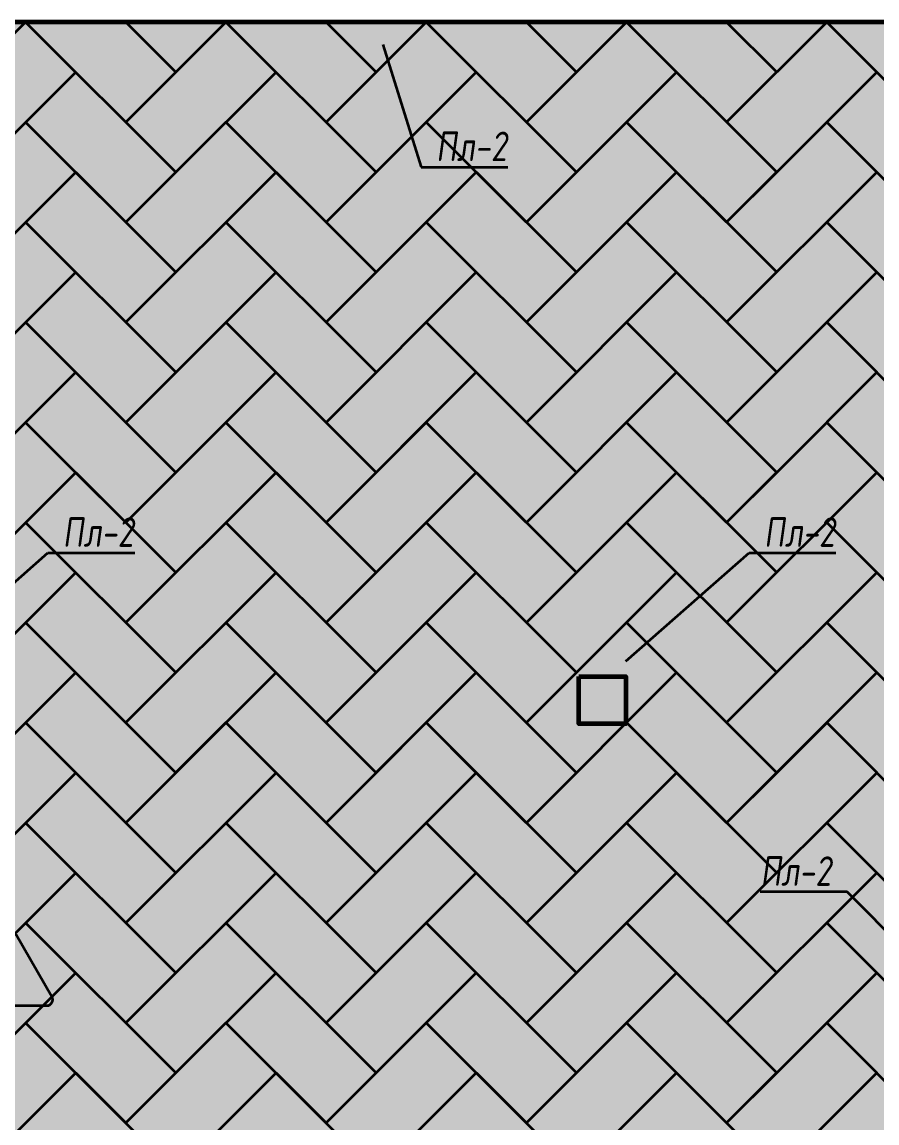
# Model space of a CAD drawing. Header units: millimetres. Extents: x -510890 to 418982, y -118257 to 141350.
# Drawn here: x -202152 to -194907, y -5474 to 3859 of the extents above; entities that cross this region are included whole.
import ezdxf
from ezdxf import colors
from ezdxf.entities.mleader import LeaderData, LeaderLine
from ezdxf.math import Vec2, Vec3

# ---------------------------------------------------------------- set-up
doc = ezdxf.new("R2010")
doc.units = ezdxf.units.MM
doc.layers.add('АР_Площадь контур', color=220, linetype='Continuous', lineweight=35, plot=False)
doc.styles.add('Архитект', font='isocpeur.ttf', dxfattribs={"width": 0.8, "oblique": 8})

msp = doc.modelspace()

# ---------------------------------------------------------------- hatches: boundary and pattern name
at = {"layer": 'АР_Площадь контур', "ltscale": 10000, "true_color": 0x636466}
h = msp.add_hatch(dxfattribs=at)
h.set_pattern_fill('AR-CONC', color=251, scale=3)
h.set_pattern_definition([(50, (-131926.25, -126321.37), (546.554, -47.8173), [57.15, -628.65]), (355, (-131926.25, -126321.37), (-105.7303, 573.1705), [45.72, -502.9218]), (100.45144, (-131880.7, -126325.35), (440.8237, 525.3533), [48.57, -534.2707]), (46.1842, (-131926.25, -126169), (813.237, -126.127), [85.725, -942.975]), (96.63556, (-131858.5, -126179.5), (712.2124, 742.2784), [72.855, -801.407]), (351.18415, (-131926.25, -126169), (712.2124, 742.2784), [68.58, -754.379]), (21, (-131850.05, -126207.07), (454.8432, -306.7956), [57.15, -628.65]), (326, (-131850.05, -126207.07), (185.406, 552.564), [45.72, -502.92]), (71.45144, (-131812.15, -126232.64), (640.2493, 245.7683), [48.57, -534.2698]), (37.5, (-131926.25, -126321.37), (9.2658, 253.66512), [0, -496.824, 0, -510.54, 0, -504.825]), (7.5, (-131926.25, -126321.37), (200.459, 300.54172), [0, -291.084, 0, -485.394, 0, -192.405]), (327.5, (-132096.17, -126321.37), (406.77179, -17.18623), [0, -190.5, 0, -594.36, 0, -788.67]), (317.5, (-132172.37, -126321.37), (444.38754, 76.2795), [0, -247.65, 0, -394.716, 0, -560.07])])
edge = h.paths.add_edge_path()
edge.add_line((-201022.8, -9397.1), (-201022.8, -11697.5))
edge.add_line((-201022.8, -11697.5), (-207138.2, -11697.5))
edge.add_line((-207138.2, -11697.5), (-208435.4, -11697.5))
edge.add_line((-208435.4, -11697.5), (-208435.4, -8090.7))
edge.add_line((-208435.4, -8090.7), (-207141.2, -8090.7))
edge.add_line((-207141.2, -8090.7), (-207235.4, -7390.6))
edge.add_line((-207235.4, -7390.6), (-211405.3, -7390.6))
edge.add_line((-211405.3, -7390.6), (-211405.3, -7160.7))
edge.add_arc((-203222, -7720.7), 8202.4, 93.91476, 176.08524, ccw=False)
edge.add_line((-203782, 462.6), (-203482, 462.6))
edge.add_line((-203482, 462.6), (-203482, 339.3))
edge.add_line((-203482, 339.3), (-202984, 339.3))
edge.add_line((-202984, 339.3), (-202984, 3859.4))
edge.add_line((-202984, 3859.4), (-194484, 3859.4))
edge.add_line((-194484, 3859.4), (-194634, -7970.7))
edge.add_line((-194634, -7970.7), (-198293.5, -7970.8))
edge.add_line((-198293.5, -7970.8), (-198293.5, -9397.1))
edge.add_line((-198293.5, -9397.1), (-201022.8, -9397.1))
at = {"layer": 'АР_Площадь контур', "ltscale": 100, "true_color": 0xc7c8ca}
h = msp.add_hatch(color=9, dxfattribs=at)
h.dxf.hatch_style = 1
h.paths.add_polyline_path([(-201272.2, 3859.4), (-202120.8, 3859.4), (-201272.2, 3010.8), (-200848, 3435.1)])
h.paths.add_polyline_path([(-202120.8, 3859.4), (-202969.3, 3859.4), (-202545, 3435.1)])
at = {"layer": 'АР_Площадь контур', "ltscale": 100, "true_color": 0xffffff}
h = msp.add_hatch(color=7, dxfattribs=at)
h.dxf.hatch_style = 1
h.paths.add_polyline_path([(-202969.3, 3010.8), (-202545, 2586.6), (-201696.5, 3435.1), (-202120.8, 3859.4)])
h.paths.add_polyline_path([(-202120.8, 3010.8), (-201272.2, 2162.3), (-200848, 2586.6), (-201696.5, 3435.1)])
h = msp.add_hatch(color=7, dxfattribs=at)
h.dxf.hatch_style = 1
h.paths.add_polyline_path([(-200423.7, 3859.4), (-201272.2, 3859.4), (-200848, 3435.1)])
h.paths.add_polyline_path([(-199575.2, 3859.4), (-200423.7, 3859.4), (-199575.2, 3010.8), (-199150.9, 3435.1)])
at = {"layer": 'АР_Площадь контур', "ltscale": 100, "true_color": 0x636466}
h = msp.add_hatch(color=251, dxfattribs=at)
h.dxf.hatch_style = 1
h.paths.add_polyline_path([(-200423.7, 3010.8), (-199575.2, 2162.3), (-199150.9, 2586.6), (-199999.4, 3435.1)])
h.paths.add_polyline_path([(-199999.4, 3435.1), (-200423.7, 3859.4), (-201272.2, 3010.8), (-200848, 2586.6)])
h = msp.add_hatch(color=251, dxfattribs=at)
h.dxf.hatch_style = 1
h.paths.add_polyline_path([(-198726.6, 3859.4), (-199575.2, 3859.4), (-199150.9, 3435.1)])
h.paths.add_polyline_path([(-197878.1, 3859.4), (-198726.6, 3859.4), (-197878.1, 3010.8), (-197453.9, 3435.1)])
at = {"layer": 'АР_Площадь контур', "ltscale": 100, "true_color": 0xc7c8ca}
h = msp.add_hatch(color=9, dxfattribs=at)
h.dxf.hatch_style = 1
h.paths.add_polyline_path([(-198726.6, 3010.8), (-197878.1, 2162.3), (-197453.9, 2586.6), (-198302.4, 3435.1)])
h.paths.add_polyline_path([(-198302.4, 3435.1), (-198726.6, 3859.4), (-199575.2, 3010.8), (-199150.9, 2586.6)])
h = msp.add_hatch(color=9, dxfattribs=at)
h.dxf.hatch_style = 1
h.paths.add_polyline_path([(-197029.6, 3859.4), (-197878.1, 3859.4), (-197453.9, 3435.1)])
h.paths.add_polyline_path([(-196181.1, 3859.4), (-197029.6, 3859.4), (-196181.1, 3010.8), (-195756.8, 3435.1)])
at = {"layer": 'АР_Площадь контур', "ltscale": 100, "true_color": 0xffffff}
h = msp.add_hatch(color=7, dxfattribs=at)
h.dxf.hatch_style = 1
h.paths.add_polyline_path([(-196181.1, 2162.3), (-195756.8, 2586.6), (-196605.3, 3435.1), (-197029.6, 3010.8)])
h.paths.add_polyline_path([(-196605.3, 3435.1), (-197029.6, 3859.4), (-197878.1, 3010.8), (-197453.9, 2586.6)])
h = msp.add_hatch(color=7, dxfattribs=at)
h.dxf.hatch_style = 1
h.paths.add_polyline_path([(-195332.5, 3859.4), (-196181.1, 3859.4), (-195756.8, 3435.1)])
h.paths.add_polyline_path([(-194484, 3010.9), (-194484, 3859.4), (-195332.5, 3859.4), (-194484, 3010.8)])
at = {"layer": 'АР_Площадь контур', "ltscale": 100, "true_color": 0x636466}
h = msp.add_hatch(color=251, dxfattribs=at)
h.dxf.hatch_style = 1
h.paths.add_polyline_path([(-196181.1, 3010.8), (-195756.8, 2586.6), (-194908.3, 3435.1), (-195332.5, 3859.4)])
h.paths.add_polyline_path([(-194483.9, 2162.4), (-194484, 3010.8), (-194908.3, 3435.1), (-195332.5, 3010.8), (-194484, 2162.3)])
h = msp.add_hatch(color=251, dxfattribs=at)
h.dxf.hatch_style = 1
h.paths.add_polyline_path([(-201272.2, 1313.8), (-200848, 1738), (-201696.5, 2586.6), (-202120.8, 2162.3)])
h.paths.add_polyline_path([(-201696.5, 2586.6), (-202120.8, 3010.8), (-202969.3, 2162.3), (-202545, 1738)])
at = {"layer": 'АР_Площадь контур', "ltscale": 100, "true_color": 0xc7c8ca}
h = msp.add_hatch(color=9, dxfattribs=at)
h.dxf.hatch_style = 1
h.paths.add_polyline_path([(-200423.7, 2162.3), (-199575.2, 1313.8), (-199150.9, 1738), (-199999.4, 2586.6)])
h.paths.add_polyline_path([(-201272.2, 2162.3), (-200848, 1738), (-199999.4, 2586.6), (-200423.7, 3010.8)])
at = {"layer": 'АР_Площадь контур', "ltscale": 100, "true_color": 0xffffff}
h = msp.add_hatch(color=7, dxfattribs=at)
h.dxf.hatch_style = 1
h.paths.add_polyline_path([(-198302.4, 2586.6), (-198726.6, 2162.3), (-197878.1, 1313.8), (-197453.9, 1738)])
h.paths.add_polyline_path([(-198302.4, 2586.6), (-198726.6, 3010.8), (-199575.2, 2162.3), (-199150.9, 1738)])
at = {"layer": 'АР_Площадь контур', "ltscale": 100, "true_color": 0x636466}
h = msp.add_hatch(color=251, dxfattribs=at)
h.dxf.hatch_style = 1
h.paths.add_polyline_path([(-196605.3, 2586.6), (-197029.6, 2162.3), (-196181.1, 1313.8), (-195756.8, 1738)])
h.paths.add_polyline_path([(-196605.3, 2586.6), (-197029.6, 3010.8), (-197878.1, 2162.3), (-197453.9, 1738)])
at = {"layer": 'АР_Площадь контур', "ltscale": 100, "true_color": 0xc7c8ca}
h = msp.add_hatch(color=9, dxfattribs=at)
h.dxf.hatch_style = 1
h.paths.add_polyline_path([(-196181.1, 2162.3), (-195756.8, 1738), (-194908.3, 2586.6), (-195332.5, 3010.8)])
h.paths.add_polyline_path([(-194483.9, 1313.9), (-194483.9, 2162.2), (-194908.3, 2586.6), (-195332.5, 2162.3), (-194484, 1313.8)])
h = msp.add_hatch(color=9, dxfattribs=at)
h.dxf.hatch_style = 1
h.paths.add_polyline_path([(-201272.2, 465.3), (-200848, 889.5), (-201696.5, 1738), (-202120.8, 1313.8)])
h.paths.add_polyline_path([(-201696.5, 1738), (-202120.8, 2162.3), (-202969.3, 1313.8), (-202545, 889.5)])
at = {"layer": 'АР_Площадь контур', "ltscale": 100, "true_color": 0xffffff}
h = msp.add_hatch(color=7, dxfattribs=at)
h.dxf.hatch_style = 1
h.paths.add_polyline_path([(-199575.2, 465.3), (-199150.9, 889.5), (-199999.4, 1738), (-200423.7, 1313.8)])
h.paths.add_polyline_path([(-201272.2, 1313.8), (-200848, 889.5), (-199999.4, 1738), (-200423.7, 2162.3)])
at = {"layer": 'АР_Площадь контур', "ltscale": 100, "true_color": 0x636466}
h = msp.add_hatch(color=251, dxfattribs=at)
h.dxf.hatch_style = 1
h.paths.add_polyline_path([(-197878.1, 465.3), (-197453.9, 889.5), (-198302.4, 1738), (-198726.6, 1313.8)])
h.paths.add_polyline_path([(-198302.4, 1738), (-198726.6, 2162.3), (-199575.2, 1313.8), (-199150.9, 889.5)])
at = {"layer": 'АР_Площадь контур', "ltscale": 100, "true_color": 0xc7c8ca}
h = msp.add_hatch(color=9, dxfattribs=at)
h.dxf.hatch_style = 1
h.paths.add_polyline_path([(-196181.1, 465.3), (-195756.8, 889.5), (-196605.3, 1738), (-197029.6, 1313.8)])
h.paths.add_polyline_path([(-197878.1, 1313.8), (-197453.9, 889.5), (-196605.3, 1738), (-197029.6, 2162.3)])
at = {"layer": 'АР_Площадь контур', "ltscale": 100, "true_color": 0xffffff}
h = msp.add_hatch(color=7, dxfattribs=at)
h.dxf.hatch_style = 1
h.paths.add_polyline_path([(-196181.1, 1313.8), (-195756.8, 889.5), (-194908.3, 1738), (-195332.5, 2162.3)])
h.paths.add_polyline_path([(-194483.9, 465.4), (-194483.9, 1313.7), (-194908.3, 1738), (-195332.5, 1313.8), (-194484, 465.3)])
h = msp.add_hatch(color=7, dxfattribs=at)
h.dxf.hatch_style = 1
h.paths.add_polyline_path([(-202969.3, 465.3), (-202545, 41), (-201696.5, 889.5), (-202120.8, 1313.8)])
h.paths.add_polyline_path([(-202120.8, 465.3), (-201272.2, -383.3), (-200848, 41), (-201696.5, 889.5)])
at = {"layer": 'АР_Площадь контур', "ltscale": 100, "true_color": 0x636466}
h = msp.add_hatch(color=251, dxfattribs=at)
h.dxf.hatch_style = 1
h.paths.add_polyline_path([(-200423.7, 465.3), (-199575.2, -383.3), (-199150.9, 41), (-199999.4, 889.5)])
h.paths.add_polyline_path([(-199999.4, 889.5), (-200423.7, 1313.8), (-201272.2, 465.3), (-200848, 41)])
at = {"layer": 'АР_Площадь контур', "ltscale": 100, "true_color": 0xc7c8ca}
h = msp.add_hatch(color=9, dxfattribs=at)
h.dxf.hatch_style = 1
h.paths.add_polyline_path([(-198726.6, 465.3), (-197878.1, -383.3), (-197453.9, 41), (-198302.4, 889.5)])
h.paths.add_polyline_path([(-198302.4, 889.5), (-198726.6, 1313.8), (-199575.2, 465.3), (-199150.9, 41)])
at = {"layer": 'АР_Площадь контур', "ltscale": 100, "true_color": 0xffffff}
h = msp.add_hatch(color=7, dxfattribs=at)
h.dxf.hatch_style = 1
h.paths.add_polyline_path([(-196181.1, -383.3), (-195756.8, 41), (-196605.3, 889.5), (-197029.6, 465.3)])
h.paths.add_polyline_path([(-196605.3, 889.5), (-197029.6, 1313.8), (-197878.1, 465.3), (-197453.9, 41)])
at = {"layer": 'АР_Площадь контур', "ltscale": 100, "true_color": 0x636466}
h = msp.add_hatch(color=251, dxfattribs=at)
h.dxf.hatch_style = 1
h.paths.add_polyline_path([(-196181.1, 465.3), (-195756.8, 41), (-194908.3, 889.5), (-195332.5, 1313.8)])
h.paths.add_polyline_path([(-194483.8, -383.1), (-194483.9, 465.1), (-194908.3, 889.5), (-195332.5, 465.3), (-194484, -383.3)])
at = {"layer": 'АР_Площадь контур', "true_color": 0x000000}
h = msp.add_hatch(dxfattribs=at)
h.set_pattern_fill('AR-B816', color=18, scale=2.954)
h.set_pattern_definition([(0, (2999.9, -126491.3), (0, 600.2528), []), (90, (2999.9, -126491.3), (-600.2528, 600.2528), [600.2528, -600.2528])])
edge = h.paths.add_edge_path()
edge.add_line((-182384.5, -8090.6), (-182384.5, 859.4))
edge.add_line((-182384.5, 859.4), (-191314, 859.4))
edge.add_line((-191314, 859.4), (-191314, -490.4))
edge.add_line((-191314, -490.4), (-184914, -490.4))
edge.add_line((-184914, -490.4), (-184914, -8090.7))
edge.add_line((-184914, -8090.7), (-198173.7, -8090.7))
edge.add_line((-198173.7, -8090.7), (-198173.7, -13690.6))
edge.add_line((-198173.7, -13690.6), (-197034, -13690.6))
edge.add_line((-197034, -13690.6), (-191434, -13690.6))
edge.add_line((-191434, -13690.6), (-191034, -13690.6))
edge.add_line((-191034, -13690.6), (-191034, -14090.6))
edge.add_line((-191034, -14090.6), (-191434, -14090.6))
edge.add_line((-191434, -14090.6), (-191434, -13690.6))
edge.add_line((-191434, -13690.6), (-197034, -13690.6))
edge.add_line((-197034, -13690.6), (-197034, -14090.6))
edge.add_line((-197034, -14090.6), (-198173.5, -14090.6))
edge.add_line((-198173.5, -14090.6), (-198173.5, -15790.4))
edge.add_line((-198173.5, -15790.4), (-197034, -15790.4))
edge.add_line((-197034, -15790.4), (-197034, -20121.9))
edge.add_line((-197034, -20121.9), (-194484.1, -20121.9))
edge.add_line((-194484.1, -20121.9), (-193974.1, -20121.9))
edge.add_arc((-194239.9, -10876), 9249.8, 271.64665, 357.49271)
edge.add_line((-184999, -11280.6), (-184999, -10640.6))
edge.add_line((-184999, -10640.6), (-179154, -10640.6))
edge.add_line((-179154, -10640.6), (-179154, -8090.6))
edge.add_line((-179154, -8090.6), (-182384.5, -8090.6))
at = {"layer": 'АР_Площадь контур', "ltscale": 100, "true_color": 0x636466}
h = msp.add_hatch(color=251, dxfattribs=at)
h.dxf.hatch_style = 1
h.paths.add_polyline_path([(-201272.2, -1231.8), (-200848, -807.5), (-201696.5, 41), (-202120.8, -383.3)])
h.paths.add_polyline_path([(-201696.5, 41), (-202120.8, 465.3), (-202969.3, -383.3), (-202545, -807.5)])
at = {"layer": 'АР_Площадь контур', "ltscale": 100, "true_color": 0xc7c8ca}
h = msp.add_hatch(color=9, dxfattribs=at)
h.dxf.hatch_style = 1
h.paths.add_polyline_path([(-200423.7, -383.3), (-199575.2, -1231.8), (-199150.9, -807.5), (-199999.4, 41)])
h.paths.add_polyline_path([(-201272.2, -383.3), (-200848, -807.5), (-199999.4, 41), (-200423.7, 465.3)])
at = {"layer": 'АР_Площадь контур', "ltscale": 100, "true_color": 0xffffff}
h = msp.add_hatch(color=7, dxfattribs=at)
h.dxf.hatch_style = 1
h.paths.add_polyline_path([(-198302.4, 41), (-198726.6, -383.3), (-197878.1, -1231.8), (-197453.9, -807.5)])
h.paths.add_polyline_path([(-198302.4, 41), (-198726.6, 465.3), (-199575.2, -383.3), (-199150.9, -807.5)])
at = {"layer": 'АР_Площадь контур', "ltscale": 100, "true_color": 0x636466}
h = msp.add_hatch(color=251, dxfattribs=at)
h.dxf.hatch_style = 1
h.paths.add_polyline_path([(-196605.3, 41), (-197029.6, -383.3), (-196181.1, -1231.8), (-195756.8, -807.5)])
h.paths.add_polyline_path([(-196605.3, 41), (-197029.6, 465.3), (-197878.1, -383.3), (-197453.9, -807.5)])
at = {"layer": 'АР_Площадь контур', "ltscale": 100, "true_color": 0xc7c8ca}
h = msp.add_hatch(color=9, dxfattribs=at)
h.dxf.hatch_style = 1
h.paths.add_polyline_path([(-196181.1, -383.3), (-195756.8, -807.5), (-194908.3, 41), (-195332.5, 465.3)])
h.paths.add_polyline_path([(-194483.8, -1231.6), (-194483.8, -383.4), (-194908.3, 41), (-195332.5, -383.3), (-194484, -1231.8)])
h = msp.add_hatch(color=9, dxfattribs=at)
h.dxf.hatch_style = 1
h.paths.add_polyline_path([(-201272.2, -2080.3), (-200848, -1656.1), (-201696.5, -807.5), (-202120.8, -1231.8)])
h.paths.add_polyline_path([(-201696.5, -807.5), (-202120.8, -383.3), (-202969.3, -1231.8), (-202545, -1656.1)])
at = {"layer": 'АР_Площадь контур', "ltscale": 100, "true_color": 0xffffff}
h = msp.add_hatch(color=7, dxfattribs=at)
h.dxf.hatch_style = 1
h.paths.add_polyline_path([(-199575.2, -2080.3), (-199150.9, -1656.1), (-199999.4, -807.5), (-200423.7, -1231.8)])
h.paths.add_polyline_path([(-201272.2, -1231.8), (-200848, -1656.1), (-199999.4, -807.5), (-200423.7, -383.3)])
at = {"layer": 'АР_Площадь контур', "ltscale": 100, "true_color": 0x636466}
h = msp.add_hatch(color=251, dxfattribs=at)
h.dxf.hatch_style = 1
h.paths.add_polyline_path([(-197878.1, -2080.3), (-197453.9, -1656.1), (-198302.4, -807.5), (-198726.6, -1231.8)])
h.paths.add_polyline_path([(-198302.4, -807.5), (-198726.6, -383.3), (-199575.2, -1231.8), (-199150.9, -1656.1)])
at = {"layer": 'АР_Площадь контур', "ltscale": 100, "true_color": 0xc7c8ca}
h = msp.add_hatch(color=9, dxfattribs=at)
h.dxf.hatch_style = 1
h.paths.add_polyline_path([(-196181.1, -2080.3), (-195756.8, -1656.1), (-196605.3, -807.5), (-197029.6, -1231.8)])
h.paths.add_polyline_path([(-197878.1, -1231.8), (-197453.9, -1656.1), (-196605.3, -807.5), (-197029.6, -383.3)])
at = {"layer": 'АР_Площадь контур', "ltscale": 100, "true_color": 0xffffff}
h = msp.add_hatch(color=7, dxfattribs=at)
h.dxf.hatch_style = 1
h.paths.add_polyline_path([(-196181.1, -1231.8), (-195756.8, -1656.1), (-194908.3, -807.5), (-195332.5, -383.3)])
h.paths.add_polyline_path([(-194483.8, -2080.1), (-194483.8, -1232), (-194908.3, -807.5), (-195332.5, -1231.8), (-194484, -2080.3)])
h = msp.add_hatch(color=7, dxfattribs=at)
h.dxf.hatch_style = 1
h.paths.add_polyline_path([(-202969.3, -2080.3), (-202545, -2504.6), (-201696.5, -1656.1), (-202120.8, -1231.8)])
h.paths.add_polyline_path([(-202120.8, -2080.3), (-201272.2, -2928.9), (-200848, -2504.6), (-201696.5, -1656.1)])
at = {"layer": 'АР_Площадь контур', "ltscale": 100, "true_color": 0x636466}
h = msp.add_hatch(color=251, dxfattribs=at)
h.dxf.hatch_style = 1
h.paths.add_polyline_path([(-200423.7, -2080.3), (-199575.2, -2928.9), (-199150.9, -2504.6), (-199999.4, -1656.1)])
h.paths.add_polyline_path([(-199999.4, -1656.1), (-200423.7, -1231.8), (-201272.2, -2080.3), (-200848, -2504.6)])
at = {"layer": 'АР_Площадь контур', "ltscale": 100, "true_color": 0xc7c8ca}
h = msp.add_hatch(color=9, dxfattribs=at)
h.dxf.hatch_style = 1
h.paths.add_polyline_path([(-198726.6, -2080.3), (-197878.1, -2928.9), (-197453.9, -2504.6), (-198302.4, -1656.1)])
h.paths.add_polyline_path([(-198302.4, -1656.1), (-198726.6, -1231.8), (-199575.2, -2080.3), (-199150.9, -2504.6)])
at = {"layer": 'АР_Площадь контур', "ltscale": 100, "true_color": 0xffffff}
h = msp.add_hatch(color=7, dxfattribs=at)
h.dxf.hatch_style = 1
h.paths.add_polyline_path([(-196181.1, -2928.9), (-195756.8, -2504.6), (-196605.3, -1656.1), (-197029.6, -2080.3)])
h.paths.add_polyline_path([(-196605.3, -1656.1), (-197029.6, -1231.8), (-197878.1, -2080.3), (-197453.9, -2504.6)])
at = {"layer": 'АР_Площадь контур', "ltscale": 100, "true_color": 0x636466}
h = msp.add_hatch(color=251, dxfattribs=at)
h.dxf.hatch_style = 1
h.paths.add_polyline_path([(-196181.1, -2080.3), (-195756.8, -2504.6), (-194908.3, -1656.1), (-195332.5, -1231.8)])
h.paths.add_polyline_path([(-194483.7, -2928.6), (-194483.8, -2080.6), (-194908.3, -1656.1), (-195332.5, -2080.3), (-194484, -2928.9)])
h = msp.add_hatch(color=251, dxfattribs=at)
h.dxf.hatch_style = 1
h.paths.add_polyline_path([(-201272.2, -3777.4), (-200848, -3353.1), (-201696.5, -2504.6), (-202120.8, -2928.9)])
h.paths.add_polyline_path([(-201696.5, -2504.6), (-202120.8, -2080.3), (-202969.3, -2928.9), (-202545, -3353.1)])
at = {"layer": 'АР_Площадь контур', "ltscale": 100, "true_color": 0xc7c8ca}
h = msp.add_hatch(color=9, dxfattribs=at)
h.dxf.hatch_style = 1
h.paths.add_polyline_path([(-200423.7, -2928.9), (-199575.2, -3777.4), (-199150.9, -3353.1), (-199999.4, -2504.6)])
h.paths.add_polyline_path([(-201272.2, -2928.9), (-200848, -3353.1), (-199999.4, -2504.6), (-200423.7, -2080.3)])
at = {"layer": 'АР_Площадь контур', "ltscale": 100, "true_color": 0xffffff}
h = msp.add_hatch(color=7, dxfattribs=at)
h.dxf.hatch_style = 1
h.paths.add_polyline_path([(-198302.4, -2504.6), (-198726.6, -2928.9), (-197878.1, -3777.4), (-197453.9, -3353.1)])
h.paths.add_polyline_path([(-198302.4, -2504.6), (-198726.6, -2080.3), (-199575.2, -2928.9), (-199150.9, -3353.1)])
at = {"layer": 'АР_Площадь контур', "ltscale": 100, "true_color": 0x636466}
h = msp.add_hatch(color=251, dxfattribs=at)
h.dxf.hatch_style = 1
h.paths.add_polyline_path([(-196605.3, -2504.6), (-197029.6, -2928.9), (-196181.1, -3777.4), (-195756.8, -3353.1)])
h.paths.add_polyline_path([(-196605.3, -2504.6), (-197029.6, -2080.3), (-197878.1, -2928.9), (-197453.9, -3353.1)])
at = {"layer": 'АР_Площадь контур', "ltscale": 100, "true_color": 0xc7c8ca}
h = msp.add_hatch(color=9, dxfattribs=at)
h.dxf.hatch_style = 1
h.paths.add_polyline_path([(-196181.1, -2928.9), (-195756.8, -3353.1), (-194908.3, -2504.6), (-195332.5, -2080.3)])
h.paths.add_polyline_path([(-194483.7, -3777.1), (-194483.7, -2929.1), (-194908.3, -2504.6), (-195332.5, -2928.9), (-194484, -3777.4)])
h = msp.add_hatch(color=9, dxfattribs=at)
h.dxf.hatch_style = 1
h.paths.add_polyline_path([(-201272.2, -4625.9), (-200848, -4201.7), (-201696.5, -3353.1), (-202120.8, -3777.4)])
h.paths.add_polyline_path([(-201696.5, -3353.1), (-202120.8, -2928.9), (-202969.3, -3777.4), (-202545, -4201.7)])
at = {"layer": 'АР_Площадь контур', "ltscale": 100, "true_color": 0xffffff}
h = msp.add_hatch(color=7, dxfattribs=at)
h.dxf.hatch_style = 1
h.paths.add_polyline_path([(-199575.2, -4625.9), (-199150.9, -4201.7), (-199999.4, -3353.1), (-200423.7, -3777.4)])
h.paths.add_polyline_path([(-201272.2, -3777.4), (-200848, -4201.7), (-199999.4, -3353.1), (-200423.7, -2928.9)])
at = {"layer": 'АР_Площадь контур', "ltscale": 100, "true_color": 0x636466}
h = msp.add_hatch(color=251, dxfattribs=at)
h.dxf.hatch_style = 1
h.paths.add_polyline_path([(-197878.1, -4625.9), (-197453.9, -4201.7), (-198302.4, -3353.1), (-198726.6, -3777.4)])
h.paths.add_polyline_path([(-198302.4, -3353.1), (-198726.6, -2928.9), (-199575.2, -3777.4), (-199150.9, -4201.7)])
at = {"layer": 'АР_Площадь контур', "ltscale": 100, "true_color": 0xc7c8ca}
h = msp.add_hatch(color=9, dxfattribs=at)
h.dxf.hatch_style = 1
h.paths.add_polyline_path([(-196181.1, -4625.9), (-195756.8, -4201.7), (-196605.3, -3353.1), (-197029.6, -3777.4)])
h.paths.add_polyline_path([(-197878.1, -3777.4), (-197453.9, -4201.7), (-196605.3, -3353.1), (-197029.6, -2928.9)])
at = {"layer": 'АР_Площадь контур', "ltscale": 100, "true_color": 0xffffff}
h = msp.add_hatch(color=7, dxfattribs=at)
h.dxf.hatch_style = 1
h.paths.add_polyline_path([(-196181.1, -3777.4), (-195756.8, -4201.7), (-194908.3, -3353.1), (-195332.5, -2928.9)])
h.paths.add_polyline_path([(-194483.7, -4625.6), (-194483.7, -3777.7), (-194908.3, -3353.1), (-195332.5, -3777.4), (-194484, -4625.9)])
h = msp.add_hatch(color=7, dxfattribs=at)
h.dxf.hatch_style = 1
h.paths.add_polyline_path([(-202969.3, -4625.9), (-202545, -5050.2), (-201696.5, -4201.7), (-202120.8, -3777.4)])
h.paths.add_polyline_path([(-202120.8, -4625.9), (-201272.2, -5474.4), (-200848, -5050.2), (-201696.5, -4201.7)])
at = {"layer": 'АР_Площадь контур', "ltscale": 100, "true_color": 0x636466}
h = msp.add_hatch(color=251, dxfattribs=at)
h.dxf.hatch_style = 1
h.paths.add_polyline_path([(-200423.7, -4625.9), (-199575.2, -5474.4), (-199150.9, -5050.2), (-199999.4, -4201.7)])
h.paths.add_polyline_path([(-199999.4, -4201.7), (-200423.7, -3777.4), (-201272.2, -4625.9), (-200848, -5050.2)])
at = {"layer": 'АР_Площадь контур', "ltscale": 100, "true_color": 0xc7c8ca}
h = msp.add_hatch(color=9, dxfattribs=at)
h.dxf.hatch_style = 1
h.paths.add_polyline_path([(-198726.6, -4625.9), (-197878.1, -5474.4), (-197453.9, -5050.2), (-198302.4, -4201.7)])
h.paths.add_polyline_path([(-198302.4, -4201.7), (-198726.6, -3777.4), (-199575.2, -4625.9), (-199150.9, -5050.2)])
at = {"layer": 'АР_Площадь контур', "ltscale": 100, "true_color": 0xffffff}
h = msp.add_hatch(color=7, dxfattribs=at)
h.dxf.hatch_style = 1
h.paths.add_polyline_path([(-196181.1, -5474.4), (-195756.8, -5050.2), (-196605.3, -4201.7), (-197029.6, -4625.9)])
h.paths.add_polyline_path([(-196605.3, -4201.7), (-197029.6, -3777.4), (-197878.1, -4625.9), (-197453.9, -5050.2)])
at = {"layer": 'АР_Площадь контур', "ltscale": 100, "true_color": 0x636466}
h = msp.add_hatch(color=251, dxfattribs=at)
h.dxf.hatch_style = 1
h.paths.add_polyline_path([(-196181.1, -4625.9), (-195756.8, -5050.2), (-194908.3, -4201.7), (-195332.5, -3777.4)])
h.paths.add_polyline_path([(-194483.6, -5474.1), (-194483.7, -4626.3), (-194908.3, -4201.7), (-195332.5, -4625.9), (-194484, -5474.4)])
h = msp.add_hatch(color=251, dxfattribs=at)
h.dxf.hatch_style = 1
h.paths.add_polyline_path([(-201272.2, -6323), (-200848, -5898.7), (-201696.5, -5050.2), (-202120.8, -5474.4)])
h.paths.add_polyline_path([(-201696.5, -5050.2), (-202120.8, -4625.9), (-202969.3, -5474.4), (-202545, -5898.7)])
at = {"layer": 'АР_Площадь контур', "ltscale": 100, "true_color": 0xc7c8ca}
h = msp.add_hatch(color=9, dxfattribs=at)
h.dxf.hatch_style = 1
h.paths.add_polyline_path([(-200423.7, -5474.4), (-199575.2, -6323), (-199150.9, -5898.7), (-199999.4, -5050.2)])
h.paths.add_polyline_path([(-201272.2, -5474.4), (-200848, -5898.7), (-199999.4, -5050.2), (-200423.7, -4625.9)])
at = {"layer": 'АР_Площадь контур', "ltscale": 100, "true_color": 0xffffff}
h = msp.add_hatch(color=7, dxfattribs=at)
h.dxf.hatch_style = 1
h.paths.add_polyline_path([(-198302.4, -5050.2), (-198726.6, -5474.4), (-197878.1, -6323), (-197453.9, -5898.7)])
h.paths.add_polyline_path([(-198302.4, -5050.2), (-198726.6, -4625.9), (-199575.2, -5474.4), (-199150.9, -5898.7)])
at = {"layer": 'АР_Площадь контур', "ltscale": 100, "true_color": 0x636466}
h = msp.add_hatch(color=251, dxfattribs=at)
h.dxf.hatch_style = 1
h.paths.add_polyline_path([(-196605.3, -5050.2), (-197029.6, -5474.4), (-196181.1, -6323), (-195756.8, -5898.7)])
h.paths.add_polyline_path([(-196605.3, -5050.2), (-197029.6, -4625.9), (-197878.1, -5474.4), (-197453.9, -5898.7)])
at = {"layer": 'АР_Площадь контур', "ltscale": 100, "true_color": 0xc7c8ca}
h = msp.add_hatch(color=9, dxfattribs=at)
h.dxf.hatch_style = 1
h.paths.add_polyline_path([(-196181.1, -5474.4), (-195756.8, -5898.7), (-194908.3, -5050.2), (-195332.5, -4625.9)])
h.paths.add_polyline_path([(-194483.6, -6322.6), (-194483.6, -5474.8), (-194908.3, -5050.2), (-195332.5, -5474.4), (-194484, -6323)])
h = msp.add_hatch(color=9, dxfattribs=at)
h.dxf.hatch_style = 1
h.paths.add_polyline_path([(-201272.2, -7171.5), (-200848, -6747.2), (-201696.5, -5898.7), (-202120.8, -6323)])
h.paths.add_polyline_path([(-201696.5, -5898.7), (-202120.8, -5474.4), (-202969.3, -6323), (-202545, -6747.2)])

# ---------------------------------------------------------------- linework, layer by layer
at = {"layer": 'АР_Площадь контур', "color": 201, "lineweight": 60, "true_color": 0xe181fe}
msp.add_lwpolyline([(-194484, 3859.4), (-202984, 3859.4), (-202984, 169.4), (-203494, 169.4), (-203494, 292.7), (-203795.5, 292.7, 0.374666), (-211417.3, -7330.6), (-211417.3, -7390.6), (-207235.4, -7390.6), (-207235.4, -8090.7), (-208435.4, -8090.7), (-208435.4, -10567.5)], format="xyb", dxfattribs=at)
at = {"layer": 'АР_Площадь контур', "color": 7, "ltscale": 100}
msp.add_lwpolyline([(-202984, 3859.4), (-194484, 3859.4), (-194483.5, -7970.7), (-194634, -7970.7), (-194634, -8090.7), (-196334, -8090.7), (-196334, -7970.7), (-197034, -7970.7), (-197034, -7690.6), (-197434, -7690.6), (-197434, -7970.6), (-198293.5, -7970.6), (-198293.5, -9397.1), (-201022.8, -9397.1), (-201022.8, -11697.5), (-208435.4, -11697.5), (-208435.4, -8090.7), (-207235.4, -8090.7), (-207235.4, -7390.6), (-211417.3, -7390.6, -0.38766), (-203494, 307.7), (-203494, 169.4), (-202984, 169.4)], format="xyb", close=True, dxfattribs=at)
for points in [[(-202120.8, 3859.4), (-202969.3, 3010.8)], [(-202120.8, 3859.4), (-200848, 2586.6)], [(-200423.7, 3859.4), (-201272.2, 3010.8)], [(-201272.2, 3859.4), (-200848, 3435.1)], [(-200423.7, 3859.4), (-199150.9, 2586.6)], [(-198726.6, 3859.4), (-199575.2, 3010.8)], [(-199575.2, 3859.4), (-199150.9, 3435.1)], [(-198726.6, 3859.4), (-197453.9, 2586.6)], [(-197029.6, 3859.4), (-197878.1, 3010.8)], [(-197878.1, 3859.4), (-197453.9, 3435.1)], [(-197029.6, 3859.4), (-195756.8, 2586.6)], [(-195332.5, 3859.4), (-196181.1, 3010.8)], [(-196181.1, 3859.4), (-195756.8, 3435.1)], [(-195332.5, 3859.4), (-194484, 3010.8)], [(-201696.5, 3435.1), (-202969.3, 2162.3)], [(-199999.4, 3435.1), (-200848, 2586.6)], [(-198302.4, 3435.1), (-199575.2, 2162.3)], [(-196605.3, 3435.1), (-197878.1, 2162.3)], [(-194908.3, 3435.1), (-195756.8, 2586.6)], [(-202120.8, 3010.8), (-200848, 1738)], [(-200423.7, 3010.8), (-201272.2, 2162.3)], [(-200423.7, 3010.8), (-199150.9, 1738)], [(-197029.6, 3010.8), (-195756.8, 1738)], [(-195332.5, 3010.8), (-196181.1, 2162.3)], [(-195332.5, 3010.8), (-194483.9, 2162.2)], [(-201696.5, 2586.6), (-202969.3, 1313.8)], [(-199999.4, 2586.6), (-201272.2, 1313.8)], [(-198302.4, 2586.6), (-199575.2, 1313.8)], [(-198302.4, 2586.6), (-197453.9, 1738)], [(-196605.3, 2586.6), (-197878.1, 1313.8)], [(-194908.3, 2586.6), (-196181.1, 1313.8)], [(-202120.8, 2162.3), (-200848, 889.5)], [(-200423.7, 2162.3), (-199150.9, 889.5)], [(-198726.6, 2162.3), (-197453.9, 889.5)], [(-197029.6, 2162.3), (-195756.8, 889.5)], [(-195332.5, 2162.3), (-194483.9, 1313.7)], [(-201696.5, 1738), (-202969.3, 465.3)], [(-199999.4, 1738), (-201272.2, 465.3)], [(-198302.4, 1738), (-199575.2, 465.3)], [(-196605.3, 1738), (-197878.1, 465.3)], [(-194908.3, 1738), (-196181.1, 465.3)], [(-202120.8, 1313.8), (-200848, 41)], [(-200423.7, 1313.8), (-199150.9, 41)], [(-198726.6, 1313.8), (-197453.9, 41)], [(-197029.6, 1313.8), (-195756.8, 41)], [(-195332.5, 1313.8), (-194483.9, 465.1)], [(-201696.5, 889.5), (-202969.3, -383.3)], [(-199999.4, 889.5), (-200848, 41)], [(-198302.4, 889.5), (-199575.2, -383.3)], [(-196605.3, 889.5), (-197878.1, -383.3)], [(-194908.3, 889.5), (-195756.8, 41)], [(-202120.8, 465.3), (-200848, -807.5)], [(-200423.7, 465.3), (-201272.2, -383.3)], [(-200423.7, 465.3), (-199150.9, -807.5)], [(-197029.6, 465.3), (-195756.8, -807.5)], [(-195332.5, 465.3), (-196181.1, -383.3)], [(-195332.5, 465.3), (-194483.8, -383.4)], [(-201696.5, 41), (-202969.3, -1231.8)], [(-199999.4, 41), (-201272.2, -1231.8)], [(-198302.4, 41), (-199575.2, -1231.8)], [(-198302.4, 41), (-197453.9, -807.5)], [(-196605.3, 41), (-197878.1, -1231.8)], [(-194908.3, 41), (-196181.1, -1231.8)], [(-202120.8, -383.3), (-200848, -1656.1)], [(-200423.7, -383.3), (-199150.9, -1656.1)], [(-198726.6, -383.3), (-197453.9, -1656.1)], [(-197029.6, -383.3), (-195756.8, -1656.1)], [(-195332.5, -383.3), (-194483.8, -1232)], [(-201696.5, -807.5), (-202969.3, -2080.3)], [(-199999.4, -807.5), (-201272.2, -2080.3)], [(-198302.4, -807.5), (-199575.2, -2080.3)], [(-196605.3, -807.5), (-197878.1, -2080.3)], [(-194908.3, -807.5), (-196181.1, -2080.3)], [(-202120.8, -1231.8), (-200848, -2504.6)], [(-200423.7, -1231.8), (-199150.9, -2504.6)], [(-198726.6, -1231.8), (-197453.9, -2504.6)], [(-197029.6, -1231.8), (-195756.8, -2504.6)], [(-195332.5, -1231.8), (-194483.8, -2080.6)], [(-201696.5, -1656.1), (-202969.3, -2928.9)], [(-199999.4, -1656.1), (-200848, -2504.6)], [(-198302.4, -1656.1), (-199575.2, -2928.9)], [(-196605.3, -1656.1), (-197878.1, -2928.9)], [(-194908.3, -1656.1), (-195756.8, -2504.6)], [(-202120.8, -2080.3), (-200848, -3353.1)], [(-200423.7, -2080.3), (-201272.2, -2928.9)], [(-200423.7, -2080.3), (-199150.9, -3353.1)], [(-197029.6, -2080.3), (-195756.8, -3353.1)], [(-195332.5, -2080.3), (-196181.1, -2928.9)], [(-195332.5, -2080.3), (-194483.7, -2929.1)], [(-201696.5, -2504.6), (-202969.3, -3777.4)], [(-199999.4, -2504.6), (-201272.2, -3777.4)], [(-198302.4, -2504.6), (-199575.2, -3777.4)], [(-198302.4, -2504.6), (-197453.9, -3353.1)], [(-196605.3, -2504.6), (-197878.1, -3777.4)], [(-194908.3, -2504.6), (-196181.1, -3777.4)], [(-202120.8, -2928.9), (-200848, -4201.7)], [(-200423.7, -2928.9), (-199150.9, -4201.7)], [(-198726.6, -2928.9), (-197453.9, -4201.7)], [(-197029.6, -2928.9), (-195756.8, -4201.7)], [(-195332.5, -2928.9), (-194483.7, -3777.7)], [(-201696.5, -3353.1), (-202969.3, -4625.9)], [(-199999.4, -3353.1), (-201272.2, -4625.9)], [(-198302.4, -3353.1), (-199575.2, -4625.9)], [(-196605.3, -3353.1), (-197878.1, -4625.9)], [(-194908.3, -3353.1), (-196181.1, -4625.9)], [(-202120.8, -3777.4), (-200848, -5050.2)], [(-200423.7, -3777.4), (-199150.9, -5050.2)], [(-198726.6, -3777.4), (-197453.9, -5050.2)], [(-197029.6, -3777.4), (-195756.8, -5050.2)], [(-195332.5, -3777.4), (-194483.7, -4626.3)], [(-201696.5, -4201.7), (-202969.3, -5474.4)], [(-199999.4, -4201.7), (-200848, -5050.2)], [(-198302.4, -4201.7), (-199575.2, -5474.4)], [(-196605.3, -4201.7), (-197878.1, -5474.4)], [(-194908.3, -4201.7), (-195756.8, -5050.2)], [(-202120.8, -4625.9), (-200848, -5898.7)], [(-200423.7, -4625.9), (-201272.2, -5474.4)], [(-200423.7, -4625.9), (-199150.9, -5898.7)], [(-197029.6, -4625.9), (-195756.8, -5898.7)], [(-195332.5, -4625.9), (-196181.1, -5474.4)], [(-195332.5, -4625.9), (-194483.6, -5474.8)], [(-201696.5, -5050.2), (-202969.3, -6323)], [(-199999.4, -5050.2), (-201272.2, -6323)], [(-198302.4, -5050.2), (-199575.2, -6323)], [(-198302.4, -5050.2), (-197453.9, -5898.7)], [(-196605.3, -5050.2), (-197878.1, -6323)], [(-194908.3, -5050.2), (-196181.1, -6323)]]:
    msp.add_lwpolyline(points, dxfattribs=at)
at = {"layer": 'АР_Площадь контур', "color": 7}
for points in [[(-200848, 2586.6), (-201272.2, 2162.3), (-202120.8, 3010.8)], [(-199575.2, 2162.3), (-200423.7, 3010.8)], [(-198302.4, 2586.6), (-198726.6, 3010.8), (-199575.2, 2162.3)], [(-197878.1, 2162.3), (-198726.6, 3010.8)], [(-195756.8, 2586.6), (-196181.1, 2162.3), (-197029.6, 3010.8)], [(-200848, 41), (-201272.2, -383.3), (-202120.8, 465.3)], [(-199575.2, -383.3), (-200423.7, 465.3)], [(-198302.4, 41), (-198726.6, 465.3), (-199575.2, -383.3)], [(-197878.1, -383.3), (-198726.6, 465.3)], [(-195756.8, 41), (-196181.1, -383.3), (-197029.6, 465.3)], [(-200848, -2504.6), (-201272.2, -2928.9), (-202120.8, -2080.3)], [(-199575.2, -2928.9), (-200423.7, -2080.3)], [(-198302.4, -2504.6), (-198726.6, -2080.3), (-199575.2, -2928.9)], [(-197878.1, -2928.9), (-198726.6, -2080.3)], [(-195756.8, -2504.6), (-196181.1, -2928.9), (-197029.6, -2080.3)], [(-200848, -5050.2), (-201272.2, -5474.4), (-202120.8, -4625.9)], [(-199575.2, -5474.4), (-200423.7, -4625.9)], [(-198302.4, -5050.2), (-198726.6, -4625.9), (-199575.2, -5474.4)], [(-197878.1, -5474.4), (-198726.6, -4625.9)], [(-195756.8, -5050.2), (-196181.1, -5474.4), (-197029.6, -4625.9)]]:
    msp.add_lwpolyline(points, dxfattribs=at)
at = {"layer": 'АР_Площадь контур', "color": 201, "lineweight": 60, "true_color": 0xe181fe}
msp.add_lwpolyline([(-197434, -1690.6), (-197034, -1690.6), (-197034, -2090.6), (-197434, -2090.6)], close=True, dxfattribs=at)
at = {"layer": 'АР_Площадь контур', "linetype": 'Continuous'}
msp.add_lwpolyline([(-202547.8, -4479.7), (-201941.5, -4479.7, 0.577349), (-201898.2, -4404.7), (-202201.3, -3879.7, 0.577354), (-202287.9, -3879.7), (-202591.1, -4404.7, 0.577349), (-202547.8, -4479.7, 0.000002)], format="xyb", dxfattribs=at)

# ---------------------------------------------------------------- leaders
at = {"layer": 'АР_Площадь контур'}
ml = msp.add_multileader_mtext('Standard', dxfattribs=at)
ml.set_content('Пл-2', color=256, style='Архитект')
ml.set_leader_properties(color=256, linetype='ByLayer', lineweight=-1)
ml.build(insert=Vec2(0, 0))
ml.multileader.update_dxf_attribs({"text_left_attachment_type": 6, "text_right_attachment_type": 6, "dogleg_length": 25, "arrow_head_size": 200})
ctx = ml.context
ctx.base_point, ctx.char_height, ctx.arrow_head_size, ctx.landing_gap_size, ctx.plane_origin = Vec3(-198744.6, 2630.2), 250, 200, 100, Vec3(-211866.9, 3857.2)
ctx.left_attachment, ctx.right_attachment = 6, 6
notes = []
notes.append((ctx, [(1, (1, 1, 0), (-198769.6, 2630.2), (1, 0), 25, [(1, [(-199154.3, 3859.4)], 0, [])])]))
ctx.mtext.insert, ctx.mtext.width, ctx.mtext.defined_height, ctx.mtext.line_spacing_style, ctx.mtext.flow_direction = Vec3(-198644.6, 2930.2), 3549.472, 1007.6, 2, 5
ml = msp.add_multileader_mtext('Standard', dxfattribs=at)
ml.set_content('Пл-2', color=256, style='Архитект')
ml.set_leader_properties(color=256, linetype='ByLayer', lineweight=-1)
ml.build(insert=Vec2(0, 0))
ml.multileader.update_dxf_attribs({"text_left_attachment_type": 6, "text_right_attachment_type": 6, "dogleg_length": 25, "arrow_head_size": 200})
ctx = ml.context
ctx.base_point, ctx.char_height, ctx.arrow_head_size, ctx.landing_gap_size, ctx.plane_origin = Vec3(-201907.5, -640), 250, 200, 100, Vec3(-215508.8, -322.5)
ctx.left_attachment, ctx.right_attachment = 6, 6
notes.append((ctx, [(1, (1, 1, 0), (-201932.5, -640), (1, 0), 25, [(1, [(-203127.8, -1690.6)], 0, [])])]))
ctx.mtext.insert, ctx.mtext.width, ctx.mtext.defined_height, ctx.mtext.line_spacing_style, ctx.mtext.flow_direction = Vec3(-201807.5, -340), 3549.472, 1007.6, 2, 5
ml = msp.add_multileader_mtext('Standard', dxfattribs=at)
ml.set_content('Пл-2', color=256, style='Архитект')
ml.set_leader_properties(color=256, linetype='ByLayer', lineweight=-1)
ml.build(insert=Vec2(0, 0))
ml.multileader.update_dxf_attribs({"text_left_attachment_type": 6, "text_right_attachment_type": 6, "dogleg_length": 25, "arrow_head_size": 200})
ctx = ml.context
ctx.base_point, ctx.char_height, ctx.arrow_head_size, ctx.landing_gap_size, ctx.plane_origin = Vec3(-195965.4, -640), 250, 200, 100, Vec3(-209566.8, -322.5)
ctx.left_attachment, ctx.right_attachment = 6, 6
notes.append((ctx, [(1, (1, 1, 0), (-195990.4, -640), (1, 0), 25, [(1, [(-197185.7, -1690.6)], 0, [])])]))
ctx.mtext.insert, ctx.mtext.width, ctx.mtext.defined_height, ctx.mtext.line_spacing_style, ctx.mtext.flow_direction = Vec3(-195865.4, -340), 3549.472, 1007.6, 2, 5
ml = msp.add_multileader_mtext('Standard', dxfattribs=at)
ml.set_content('Пл-2', color=256, style='Архитект')
ml.set_leader_properties(color=256, linetype='ByLayer', lineweight=-1)
ml.build(insert=Vec2(0, 0))
ml.multileader.update_dxf_attribs({"text_left_attachment_type": 6, "text_right_attachment_type": 6, "dogleg_length": 25, "arrow_head_size": 200})
ctx = ml.context
ctx.base_point, ctx.char_height, ctx.arrow_head_size, ctx.landing_gap_size, ctx.plane_origin = Vec3(-195995.9, -3514), 250, 200, 100, Vec3(-206865.1, -2829.9)
ctx.left_attachment, ctx.right_attachment = 6, 6
notes.append((ctx, [(0, (1, 1, 0), (-195160.6, -3514), (-1, 0), 25, [(1, [(-194484, -4198)], 0, [])])]))
ctx.mtext.insert, ctx.mtext.width, ctx.mtext.defined_height, ctx.mtext.line_spacing_style, ctx.mtext.flow_direction = Vec3(-195895.9, -3214), 3549.472, 1007.6, 2, 5
for ctx, leaders in notes:
    for number, flags, end, landing, length, lines in leaders:
        leader = LeaderData()
        leader.index, (leader.has_last_leader_line, leader.has_dogleg_vector, leader.attachment_direction) = number, flags
        leader.last_leader_point, leader.dogleg_vector, leader.dogleg_length = Vec3(end), Vec3(landing), length
        for number, points, colour, breaks in lines:
            line = LeaderLine()
            line.index, line.vertices, line.color, line.breaks = number, Vec3.list(points), colors.encode_raw_color(colour), breaks
            leader.lines.append(line)
        ctx.leaders.append(leader)

doc.saveas('drawing.dxf')
